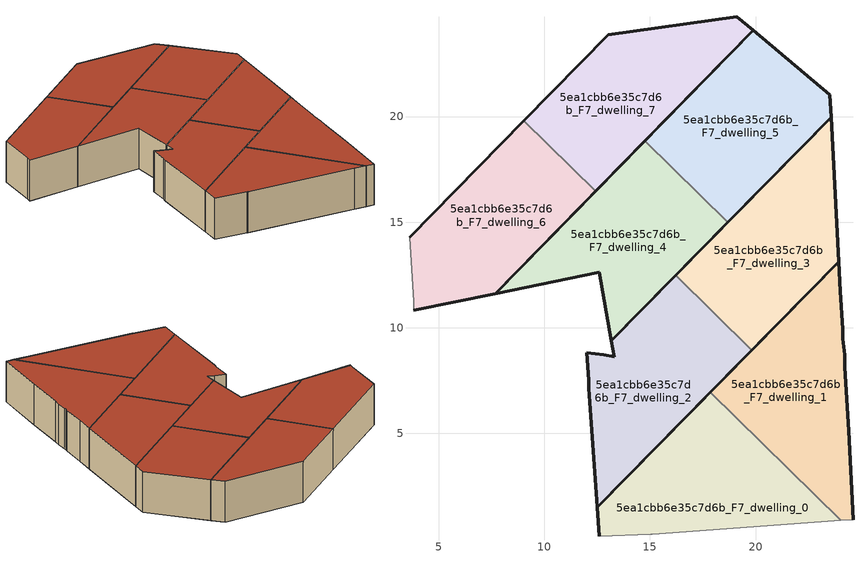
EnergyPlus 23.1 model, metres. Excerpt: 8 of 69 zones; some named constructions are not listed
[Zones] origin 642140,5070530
5ea1cbb6e35c7d6b_F7_dwelling_0
 floor to 5ea1cbb6e35c7d6b_F6_dwelling_0 (EU_floor_Construction): 24.04,0.88 17.86,6.94 12.51,1.49 12.61,0.12 15.05,0.21 15.11,0.22 23.12,0.82 z21
 wall outside (EU_wall_Construction): 12.61,0.12 12.51,1.49 17.86,6.94 z21:24
 wall adiabatic (EU_wall_Construction): 24.04,0.88 23.12,0.82 15.11,0.22 15.05,0.21 12.61,0.12 z21:24
 wall to 5ea1cbb6e35c7d6b_F7_dwelling_1 (EU_wall_Construction): 17.86,6.94 24.04,0.88 z21:24
 roof outside (EU_roof_Construction): 24.04,0.88 23.12,0.82 15.11,0.22 15.05,0.21 12.61,0.12 12.51,1.49 17.86,6.94 z24
5ea1cbb6e35c7d6b_F7_dwelling_1
 floor to 5ea1cbb6e35c7d6b_F6_dwelling_1 (EU_floor_Construction): 24.62,0.92 24.42,5.12 24.22,8.12 24.22,8.72 24.14,9.47 24.12,9.62 24.12,9.92 24.02,11.72 23.94,13.14 17.86,6.94 24.04,0.88 z21
 wall outside (EU_wall_Construction): 17.86,6.94 23.94,13.14 24.02,11.72 24.12,9.92 24.12,9.62 24.14,9.47 24.22,8.72 24.22,8.12 24.42,5.12 24.62,0.92 z21:24
 wall adiabatic (EU_wall_Construction): 24.62,0.92 24.04,0.88 z21:24
 roof outside (EU_roof_Construction): 23.94,13.14 24.02,11.72 24.12,9.92 24.12,9.62 24.14,9.47 24.22,8.72 24.22,8.12 24.42,5.12 24.62,0.92 24.04,0.88 17.86,6.94 z24
5ea1cbb6e35c7d6b_F7_dwelling_2
 floor to 5ea1cbb6e35c7d6b_F6_dwelling_2 (EU_floor_Construction): 12.51,1.49 19.83,8.94 16.22,12.48 13.18,9.38 13.31,8.62 12.81,8.72 12.01,8.83 12.11,7.52 12.11,7.12 z21
 wall outside (EU_wall_Construction): 19.83,8.94 12.51,1.49 12.11,7.12 12.11,7.52 12.01,8.83 12.81,8.72 13.31,8.62 13.18,9.38 16.22,12.48 z21:24
 wall to 5ea1cbb6e35c7d6b_F7_dwelling_3 (EU_wall_Construction): 16.22,12.48 19.83,8.94 z21:24
 roof outside (EU_roof_Construction): 19.83,8.94 12.51,1.49 12.11,7.12 12.11,7.52 12.01,8.83 12.81,8.72 13.31,8.62 13.18,9.38 16.22,12.48 z24
5ea1cbb6e35c7d6b_F7_dwelling_3
 floor to 5ea1cbb6e35c7d6b_F6_dwelling_3 (EU_floor_Construction): 19.83,8.94 23.94,13.14 23.58,19.97 16.22,12.48 z21
 wall outside (EU_wall_Construction): 16.22,12.48 23.58,19.97 23.94,13.14 19.83,8.94 z21:24
 roof outside (EU_roof_Construction): 23.58,19.97 23.94,13.14 19.83,8.94 16.22,12.48 z24
5ea1cbb6e35c7d6b_F7_dwelling_4
 floor to 5ea1cbb6e35c7d6b_F6_dwelling_4 (EU_floor_Construction): 13.18,9.38 18.69,14.99 14.77,18.85 7.67,11.62 12.61,12.63 z21
 wall outside (EU_wall_Construction): 18.69,14.99 13.18,9.38 12.61,12.63 7.67,11.62 14.77,18.85 z21:24
 wall to 5ea1cbb6e35c7d6b_F7_dwelling_5 (EU_wall_Construction): 14.77,18.85 18.69,14.99 z21:24
 roof outside (EU_roof_Construction): 18.69,14.99 13.18,9.38 12.61,12.63 7.67,11.62 14.77,18.85 z24
5ea1cbb6e35c7d6b_F7_dwelling_5
 floor to 5ea1cbb6e35c7d6b_F6_dwelling_5 (EU_floor_Construction): 18.69,14.99 23.58,19.97 23.52,21.03 19.9,24.08 14.77,18.85 z21
 wall outside (EU_wall_Construction): 14.77,18.85 19.9,24.08 23.52,21.03 23.58,19.97 18.69,14.99 z21:24
 roof outside (EU_roof_Construction): 23.52,21.03 23.58,19.97 18.69,14.99 14.77,18.85 19.9,24.08 z24
5ea1cbb6e35c7d6b_F7_dwelling_6
 floor to 5ea1cbb6e35c7d6b_F6_dwelling_6 (EU_floor_Construction): 7.67,11.62 12.43,16.47 9.03,19.8 3.61,14.28 3.81,11.23 3.81,10.83 z21
 wall outside (EU_wall_Construction): 3.61,14.28 9.03,19.8 / 12.43,16.47 7.67,11.62 3.81,10.83 z21:24
 wall to 5ea1cbb6e35c7d6b_F7_dwelling_7 (EU_wall_Construction): 9.03,19.8 12.43,16.47 z21:24
 wall adiabatic (EU_wall_Construction): 3.81,10.83 3.81,11.23 3.61,14.28 z21:24
 roof outside (EU_roof_Construction): 12.43,16.47 7.67,11.62 3.81,10.83 3.81,11.23 3.61,14.28 9.03,19.8 z24
5ea1cbb6e35c7d6b_F7_dwelling_7
 floor to 5ea1cbb6e35c7d6b_F6_dwelling_7 (EU_floor_Construction): 12.43,16.47 19.9,24.08 19.12,24.74 13.03,23.87 9.03,19.8 z21
 wall outside (EU_wall_Construction): 9.03,19.8 13.03,23.87 19.12,24.74 19.9,24.08 12.43,16.47 z21:24
 roof outside (EU_roof_Construction): 19.9,24.08 12.43,16.47 9.03,19.8 13.03,23.87 19.12,24.74 z24
[HVACTEMPLATE:THERMOSTAT] Constant Heating Setpoint=20; Constant Cooling Setpoint=50
EU_HeatOnly_5ea1cbb6e35c7d6b_F4_dwelling_8; EU_HeatOnly_5ea1cbb6e35c7d6b_F5_dwelling_0; EU_HeatOnly_5ea1cbb6e35c7d6b_F5_dwelling_1; EU_HeatOnly_5ea1cbb6e35c7d6b_F5_dwelling_2; EU_HeatOnly_5ea1cbb6e35c7d6b_F5_dwelling_3; EU_HeatOnly_5ea1cbb6e35c7d6b_F5_dwelling_4; EU_HeatOnly_5ea1cbb6e35c7d6b_F5_dwelling_5; EU_HeatOnly_5ea1cbb6e35c7d6b_F5_dwelling_6; EU_HeatOnly_5ea1cbb6e35c7d6b_F5_dwelling_7; EU_HeatOnly_5ea1cbb6e35c7d6b_F6_dwelling_0; EU_HeatOnly_5ea1cbb6e35c7d6b_F6_dwelling_1; EU_HeatOnly_5ea1cbb6e35c7d6b_F6_dwelling_2; EU_HeatOnly_5ea1cbb6e35c7d6b_F6_dwelling_3; EU_HeatOnly_5ea1cbb6e35c7d6b_F6_dwelling_4; EU_HeatOnly_5ea1cbb6e35c7d6b_F6_dwelling_5; EU_HeatOnly_5ea1cbb6e35c7d6b_F6_dwelling_6; EU_HeatOnly_5ea1cbb6e35c7d6b_F6_dwelling_7; EU_HeatOnly_5ea1cbb6e35c7d6b_F7_dwelling_0; EU_HeatOnly_5ea1cbb6e35c7d6b_F7_dwelling_1; EU_HeatOnly_5ea1cbb6e35c7d6b_F7_dwelling_2; EU_HeatOnly_5ea1cbb6e35c7d6b_F7_dwelling_3; EU_HeatOnly_5ea1cbb6e35c7d6b_F7_dwelling_4; EU_HeatOnly_5ea1cbb6e35c7d6b_F7_dwelling_5; EU_HeatOnly_5ea1cbb6e35c7d6b_F7_dwelling_6; EU_HeatOnly_5ea1cbb6e35c7d6b_F7_dwelling_7
[SCHEDULE:FILE] Column Number=1; Rows to Skip at Top=0; Number of Hours of Data=8760; Column Separator=Comma; Interpolate to Timestep=No; Minutes per Item=60; Adjust Schedule for Daylight Savings=Yes
Name | File
EU_Step8_GainSchedule_5ea1cbb6e35c7d6b_F2_dwelling_2_f000 | ../../schedules/5ea1cbb6e35c7d6b/5ea1cbb6e35c7d6b_F2_dwelling_2_f000_gain.csv
EU_Step8_GainSchedule_5ea1cbb6e35c7d6b_F2_dwelling_3_f000 | ../../schedules/5ea1cbb6e35c7d6b/5ea1cbb6e35c7d6b_F2_dwelling_3_f000_gain.csv
EU_Step8_GainSchedule_5ea1cbb6e35c7d6b_F2_dwelling_4_f000 | ../../schedules/5ea1cbb6e35c7d6b/5ea1cbb6e35c7d6b_F2_dwelling_4_f000_gain.csv
EU_Step8_GainSchedule_5ea1cbb6e35c7d6b_F2_dwelling_5_f000 | ../../schedules/5ea1cbb6e35c7d6b/5ea1cbb6e35c7d6b_F2_dwelling_5_f000_gain.csv
EU_Step8_GainSchedule_5ea1cbb6e35c7d6b_F2_dwelling_6_f000 | ../../schedules/5ea1cbb6e35c7d6b/5ea1cbb6e35c7d6b_F2_dwelling_6_f000_gain.csv
EU_Step8_GainSchedule_5ea1cbb6e35c7d6b_F2_dwelling_7_f000 | ../../schedules/5ea1cbb6e35c7d6b/5ea1cbb6e35c7d6b_F2_dwelling_7_f000_gain.csv
EU_Step8_GainSchedule_5ea1cbb6e35c7d6b_F2_dwelling_8_f000 | ../../schedules/5ea1cbb6e35c7d6b/5ea1cbb6e35c7d6b_F2_dwelling_8_f000_gain.csv
EU_Step8_GainSchedule_5ea1cbb6e35c7d6b_F3_dwelling_0_f000 | ../../schedules/5ea1cbb6e35c7d6b/5ea1cbb6e35c7d6b_F3_dwelling_0_f000_gain.csv
EU_Step8_GainSchedule_5ea1cbb6e35c7d6b_F3_dwelling_1_f000 | ../../schedules/5ea1cbb6e35c7d6b/5ea1cbb6e35c7d6b_F3_dwelling_1_f000_gain.csv
EU_Step8_GainSchedule_5ea1cbb6e35c7d6b_F3_dwelling_2_f000 | ../../schedules/5ea1cbb6e35c7d6b/5ea1cbb6e35c7d6b_F3_dwelling_2_f000_gain.csv
EU_Step8_GainSchedule_5ea1cbb6e35c7d6b_F3_dwelling_3_f000 | ../../schedules/5ea1cbb6e35c7d6b/5ea1cbb6e35c7d6b_F3_dwelling_3_f000_gain.csv
EU_Step8_GainSchedule_5ea1cbb6e35c7d6b_F3_dwelling_4_f000 | ../../schedules/5ea1cbb6e35c7d6b/5ea1cbb6e35c7d6b_F3_dwelling_4_f000_gain.csv
EU_Step8_GainSchedule_5ea1cbb6e35c7d6b_F3_dwelling_5_f000 | ../../schedules/5ea1cbb6e35c7d6b/5ea1cbb6e35c7d6b_F3_dwelling_5_f000_gain.csv
EU_Step8_GainSchedule_5ea1cbb6e35c7d6b_F3_dwelling_6_f000 | ../../schedules/5ea1cbb6e35c7d6b/5ea1cbb6e35c7d6b_F3_dwelling_6_f000_gain.csv
EU_Step8_GainSchedule_5ea1cbb6e35c7d6b_F3_dwelling_7_f000 | ../../schedules/5ea1cbb6e35c7d6b/5ea1cbb6e35c7d6b_F3_dwelling_7_f000_gain.csv
EU_Step8_GainSchedule_5ea1cbb6e35c7d6b_F3_dwelling_8_f000 | ../../schedules/5ea1cbb6e35c7d6b/5ea1cbb6e35c7d6b_F3_dwelling_8_f000_gain.csv
